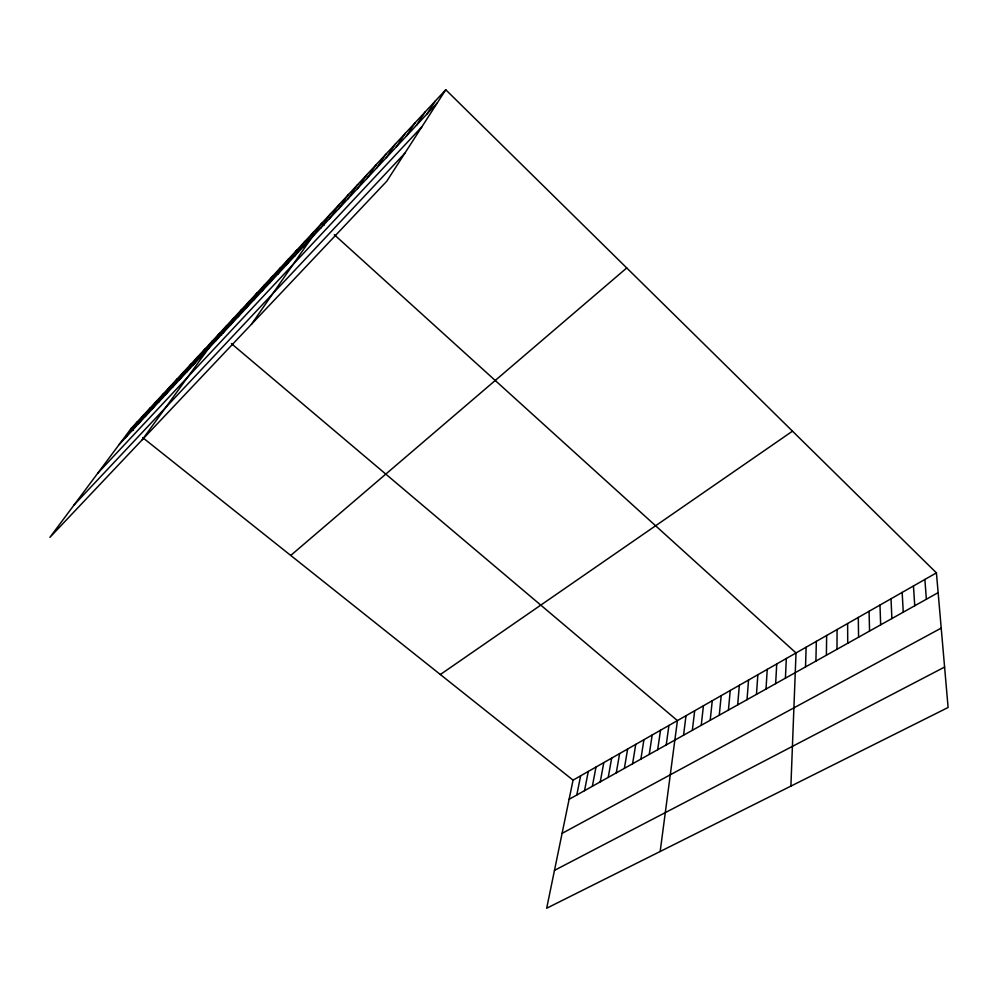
<?xml version="1.0" encoding="UTF-8"?>
<svg xmlns="http://www.w3.org/2000/svg" width="998" height="998" viewBox="0 0 998 998"><rect width="100%" height="100%" fill="white"/><g stroke="black" fill="none" stroke-linecap="round" stroke-linejoin="round"><path stroke-width="1.5" d="M836.998 649.286L837.072 629.538M826.394 655.224L826.643 635.489M815.902 661.1L816.327 641.377M805.523 666.914L806.122 647.203M790.89 786.112L796.017 652.954L334.268 234.667M785.414 678.178L786.324 658.493M775.658 683.63L776.731 663.957M766.015 689.032L767.237 669.371M756.472 694.383L757.844 674.735M747.028 699.673L748.537 680.037M737.684 704.912L739.331 685.289M728.428 710.089L730.224 690.491M719.271 715.217L721.192 695.643M710.202 720.294L712.26 700.733M701.232 725.321L703.428 705.773M692.35 730.287L694.67 710.763M683.555 735.214L686 715.716M660.177 851.481L677.417 720.606L231.386 343.586M666.227 744.92L668.922 725.459M657.694 749.698L660.501 730.262M649.249 754.426L652.168 735.015M640.878 759.116L643.91 739.718M632.595 763.757L635.738 744.383M624.386 768.348L627.642 748.999M616.265 772.901L619.621 753.577M608.219 777.405L611.674 758.106M600.247 781.871L603.802 762.597M592.35 786.299L596.006 767.05M584.529 790.678L588.284 771.454M576.782 795.019L580.624 775.82M936.423 572.877L573.052 780.137L546.679 908.242L948.1 707.495L936.423 572.877L445.769 89.758L131.162 428.429L49.9 537.361L386.8 181.187L445.769 89.758M426.795 114.184L435.452 100.873M416.453 125.286L425.26 111.838M406.248 136.239L415.218 122.654M396.194 147.043L405.3 133.333M386.276 157.696L395.52 143.862M376.483 168.213L385.864 154.253M366.827 178.58L376.346 164.508M357.296 188.809L366.94 174.625M347.89 198.914L357.658 184.618M338.621 208.869L348.502 194.473M329.465 218.699L339.457 204.203M320.42 228.405L330.538 213.809M251.484 324.25L321.718 223.303L324.001 225.373M302.955 247.167L313.272 232.397M294.51 256.237L304.926 241.379M286.164 265.194L296.68 250.249M277.931 274.038L288.534 259.018M269.797 282.771L280.488 267.689M261.75 291.404L272.541 276.246M245.957 308.37L256.91 293.075M253.804 299.936L264.682 284.704M238.21 316.69L249.226 301.334M230.538 324.924L241.641 309.505M222.966 333.058L234.143 317.576M142.315 439.656L219.398 333.457L221.581 335.303M215.481 341.091L226.733 325.56M200.773 356.897L212.15 341.254M186.389 372.329L197.891 356.598M193.537 364.657L204.977 348.976M179.328 379.914L190.892 364.145M165.431 394.846L177.108 378.978M172.342 387.424L183.956 371.605M158.595 402.182L170.334 386.276M145.159 416.603L156.985 400.635M151.846 409.43L163.622 393.486M132.01 430.724L143.937 414.681M138.547 423.701L150.436 407.695M125.548 437.66L137.524 421.593M119.149 444.534L437.286 102.919M97.679 473.314L421.904 126.758M74.176 504.813L404.789 153.293M290.742 555.437L626.744 267.951M440.343 674.523L792.499 431.161M569.097 799.311L938.132 592.65M562.086 833.38L941.214 628.104M554.476 870.368L944.595 667.076M131.162 428.429L133.483 430.275M142.739 437.648L573.052 780.137M924.872 579.464L926.369 599.237M913.457 585.976L914.742 605.749M902.167 592.413L903.252 612.186M891.014 598.775L891.888 618.548M879.986 605.075L880.66 624.835M869.071 611.287L869.557 631.06M858.292 617.438L858.579 637.198M847.626 623.525L847.726 643.273"/></g></svg>
